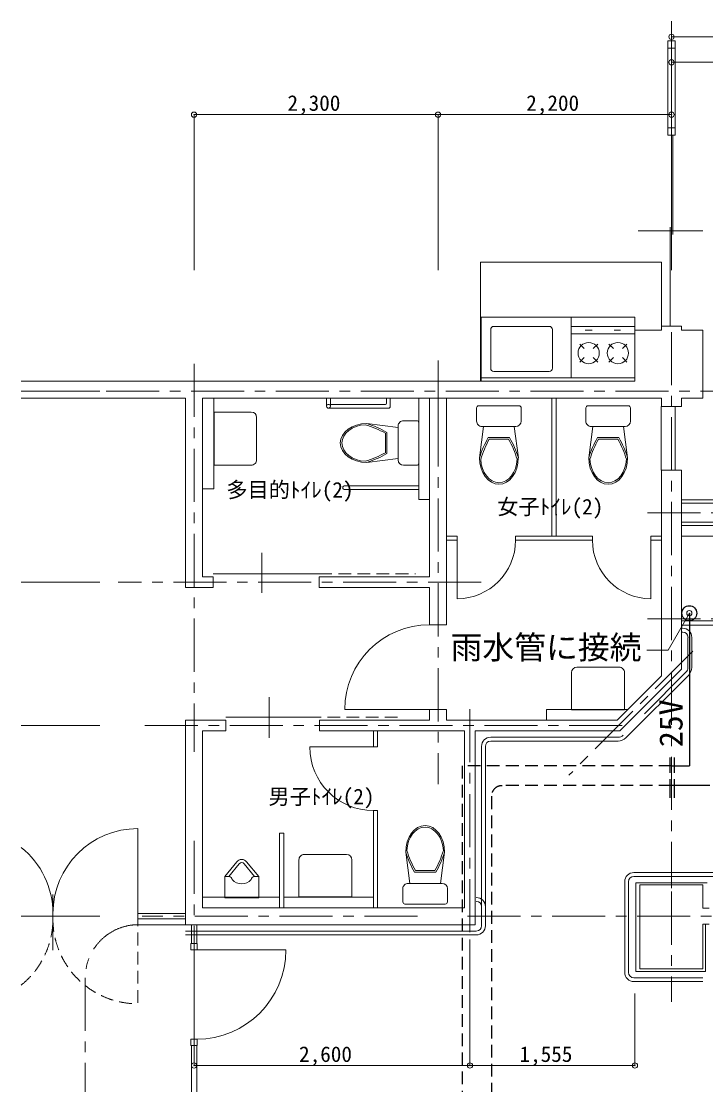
# Model space of a CAD drawing. Units: millimetres, scale not verified. Extents: x -19928 to 19928, y -13899 to 13899.
# Drawn here: x -11073 to -4622, y -8327 to 1688 of the extents above; entities that cross this region are included whole.
import ezdxf
from ezdxf.enums import TextEntityAlignment as Align

# ---------------------------------------------------------------- set-up
doc = ezdxf.new("R2010")
doc.units = ezdxf.units.MM
doc.header["$LTSCALE"] = 100
doc.header["$PDMODE"] = 32
doc.header["$PDSIZE"] = 50
doc.linetypes.add('CHAIN1', pattern=[8, 5, -1, 1, -1])
doc.linetypes.add('DASHED1', pattern=[1.8, 1.2, -0.6])
for name, color, linetype, lineweight in [('0-0_躯体', 4, 'Continuous', 9), ('0-5_冷媒', 2, 'Continuous', 25), ('0-6_ﾄﾞﾚﾝ', 2, 'Continuous', 25), ('0-9_引出線', 3, 'Continuous', 9), ('0-C_部品', 3, 'Continuous', 25)]:
    doc.layers.add(name, color=color, linetype=linetype, lineweight=lineweight)
doc.styles.add('ＭＳ ゴシック', font='')
doc.styles.get('ＭＳ ゴシック').set_extended_font_data('MS Gothic')

msp = doc.modelspace()

# ---------------------------------------------------------------- linework, layer by layer
at = {"layer": '0-0_躯体'}
for p, q in [((-4944.2, 817.4), (-4944.2, 1688.1)), ((-4979.2, 1435.3), (-4979.2, 1505.3)), ((-4979.2, 1505.3), (-4909.2, 1505.3)), ((-4944.2, 1541.8), (8705.8, 1541.8)), ((-4909.2, 1505.3), (-4909.2, 1435.3)), ((-4979.2, 1435.3), (-4979.2, 685.3)), ((-4909.2, 1435.3), (-4979.2, 1435.3)), ((-4944.2, 1435.3), (-4944.2, 685.3)), ((-4909.2, 1435.3), (-4909.2, 685.3)), ((-4944.2, 1326.8), (-4944.2, 431.4)), ((-9444.2, 808.6), (-9444.2, -655.5)), ((-7144.2, 808.6), (-9444.2, 808.6)), ((-7144.2, 808.6), (-7144.2, -655.5)), ((-4944.2, 808.6), (-7144.2, 808.6)), ((-4944.2, 808.6), (-4944.2, -655.5)), ((-4979.2, 615.3), (-4979.2, 685.3)), ((-4979.2, 685.3), (-4909.2, 685.3)), ((-4909.2, 615.3), (-4979.2, 615.3)), ((-4932.2, 615.3), (-4932.2, -319.7)), ((-4909.2, 685.3), (-4909.2, 615.3)), ((-5259.4, -284.7), (-4649.2, -284.7)), ((-4956.2, -249.7), (-4956.2, -1184.7)), ((-5289.2, -1099.7), (-6739.2, -1099.7)), ((-6739.2, -1099.7), (-6739.2, -1699.7)), ((-5889.2, -1099.7), (-5889.2, -1669.7)), ((-5289.2, -1099.7), (-5289.2, -1699.7)), ((-6618.2, -1185.4), (-6096.5, -1185.4)), ((-5289.2, -1185.4), (-5889.2, -1185.4)), ((-5039.2, -1184.7), (-5039.2, -1219.7)), ((-4849.2, -1184.7), (-5039.2, -1184.7)), ((-4849.2, -1184.7), (-4849.2, -1219.7)), ((-6648.2, -1215.4), (-6648.2, -1579.9)), ((-6066.5, -1215.4), (-6066.5, -1579.9)), ((-5289.2, -1256.2), (-5889.2, -1256.2)), ((-5759.3, -1221.4), (-5693.4, -1221.4)), ((-5483.6, -1221.4), (-5423.7, -1221.4)), ((-5289.2, -1699.7), (-5289.2, -1219.7)), ((-5289.2, -1219.7), (-5039.2, -1219.7)), ((-4849.2, -1219.7), (-4649.2, -1219.7)), ((-4649.2, -1219.7), (-4649.2, -1859.7)), ((-5767.2, -1394.5), (-5809.7, -1352.1)), ((-5682.4, -1394.5), (-5640, -1352.1)), ((-5534.6, -1352.1), (-5492.1, -1394.5)), ((-5407.3, -1394.5), (-5364.8, -1352.1)), ((-5809.7, -1521.8), (-5767.2, -1479.4)), ((-5640, -1521.8), (-5682.4, -1479.4)), ((-5534.6, -1521.8), (-5492.1, -1479.4)), ((-5407.3, -1479.4), (-5364.8, -1521.8)), ((-11072.5, -1699.7), (-5289.2, -1699.7)), ((-5289.2, -1669.7), (-6739.2, -1669.7)), ((-5289.2, -1699.7), (-6739.2, -1699.7)), ((-6096.5, -1609.9), (-6618.2, -1609.9)), ((-11072.5, -1794.7), (-10333.3, -1794.7)), ((-11072.5, -1859.7), (-9524.2, -1859.7)), ((-9524.2, -1859.7), (-9524.2, -3644.7)), ((-7144.2, -1859.7), (-9364.2, -1859.7)), ((-9364.2, -1859.7), (-9364.2, -3544.7)), ((-8195, -1859.7), (-8195, -1936.2)), ((-8159, -1859.7), (-8159, -1937.7)), ((-8094.8, -1859.7), (-7394.9, -1859.7)), ((-7631, -1909.7), (-7631, -1859.7)), ((-7595, -1859.7), (-7595, -1937.7)), ((-7324.2, -1859.7), (-7324.2, -2814.4)), ((-7224.2, -1859.7), (-7224.2, -3544.7)), ((-5039.2, -1859.7), (-7144.2, -1859.7)), ((-7064.2, -1859.7), (-7064.2, -3994.7)), ((-6071.7, -1859.7), (-6071.7, -3159.7)), ((-6031.7, -1859.7), (-6031.7, -3159.7)), ((-5039.2, -1859.7), (-5039.2, -1939.2)), ((-4849.2, -1859.7), (-4849.2, -1939.2)), ((-4849.2, -1859.7), (-4649.2, -1859.7)), ((-9254.6, -2492), (-9254.6, -1992)), ((-8904.6, -1992), (-9254.6, -1992)), ((-8177.2, -1955.7), (-7613, -1955.7)), ((-7641, -1919.7), (-8158.4, -1919.7)), ((-6780.8, -2077.5), (-6780.8, -1952.5)), ((-6380.8, -1932.6), (-6760.8, -1932.6)), ((-6360.8, -2077.5), (-6360.8, -1952.5)), ((-5751.2, -2077.5), (-5751.2, -1952.5)), ((-5351.2, -1932.6), (-5731.2, -1932.6)), ((-5331.2, -2077.5), (-5331.2, -1952.5)), ((-5040.2, -1939.2), (-5040.2, -2539.2)), ((-4849.2, -1939.2), (-5040.2, -1939.2)), ((-4909.9, -1939.2), (-4909.9, -2539.2)), ((-8854.6, -2042), (-8854.6, -2442)), ((-7520.6, -2138.4), (-7815.6, -2100.4)), ((-7470.6, -2073.4), (-7345.6, -2073.4)), ((-7325.6, -2473.4), (-7325.6, -2093.4)), ((-7640.6, -2192.1), (-7640.6, -2374.7)), ((-7625.6, -2183.4), (-7625.6, -2383.4)), ((-7520.6, -2123.4), (-7520.6, -2443.4)), ((-6715.8, -2127.5), (-6753.8, -2422.6)), ((-6730.8, -2127.5), (-6410.8, -2127.5)), ((-6425.8, -2127.5), (-6387.8, -2422.6)), ((-5686.2, -2127.5), (-5724.2, -2422.6)), ((-5701.2, -2127.5), (-5381.2, -2127.5)), ((-5396.2, -2127.5), (-5358.2, -2422.6)), ((-6670.8, -2232.5), (-6470.8, -2232.5)), ((-6662.1, -2247.5), (-6479.5, -2247.5)), ((-5641.2, -2232.5), (-5441.2, -2232.5)), ((-5632.5, -2247.5), (-5449.9, -2247.5)), ((-8904.6, -2492), (-9254.6, -2492)), ((-7520.6, -2428.4), (-7815.6, -2466.4)), ((-7470.6, -2493.4), (-7345.6, -2493.4)), ((-4849.2, -2539.2), (-5040.2, -2539.2)), ((-5039.2, -2539.2), (-5039.2, -3375)), ((-4849.2, -2539.2), (-4849.2, -3375)), ((-7323.7, -2686.2), (-8023.7, -2686.2)), ((-7323.7, -2722.2), (-8023.7, -2722.2)), ((-7223.1, -2814.4), (-7324.2, -2814.4)), ((-4849.2, -2819.7), (-3864.2, -2819.7)), ((-4849.2, -2849.7), (-3834.2, -2849.7)), ((-4849.2, -3029.7), (-3204.2, -3029.7)), ((-4849.2, -3059.7), (-3229.2, -3059.7)), ((-6964.2, -3159.7), (-7064.2, -3159.7)), ((-6964.2, -3199.7), (-7064.2, -3199.7)), ((-6964.2, -3159.7), (-6964.2, -3749.7)), ((-5689.2, -3159.7), (-6414.2, -3159.7)), ((-6414.2, -3159.7), (-6414.2, -3199.7)), ((-5689.2, -3199.7), (-6414.2, -3199.7)), ((-5689.2, -3159.7), (-5689.2, -3199.7)), ((-5039.2, -3159.7), (-5139.2, -3159.7)), ((-5139.2, -3159.7), (-5139.2, -3749.7)), ((-5039.2, -3199.7), (-5139.2, -3199.7)), ((-4849.2, -3159.7), (-3916.3, -3159.7)), ((-8805.4, -3317.3), (-8805.4, -3693.7)), ((-5039.2, -3375), (-5039.2, -4476.1)), ((-4849.2, -3375), (-4849.2, -4413.4)), ((-11072.5, -3594.7), (-10333.3, -3594.7)), ((-9364.2, -3544.7), (-9264.2, -3544.7)), ((-8264.2, -3514.7), (-9264.2, -3514.7)), ((-9264.2, -3544.7), (-9264.2, -3644.7)), ((-8264.2, -3544.7), (-7224.2, -3544.7)), ((-8264.2, -3544.7), (-8264.2, -3644.7)), ((-9524.2, -3644.7), (-9264.2, -3644.7)), ((-8264.2, -3644.7), (-7224.2, -3644.7)), ((-7224.2, -3644.7), (-7224.2, -3994.7)), ((-7064.2, -3994.7), (-7224.2, -3994.7)), ((-4849.2, -3959.7), (-4424.2, -3959.7)), ((-4849.2, -3999.7), (-4424.2, -3999.7)), ((-4838.6, -4027.6), (-4849.5, -4027.6)), ((-4838.6, -4063.6), (-4849.5, -4063.6)), ((-4789.2, -4397.6), (-4789.2, -4113.6)), ((-4753.2, -4397.6), (-4753.2, -4113.6)), ((-5837, -4395), (-5437, -4395)), ((-5887, -4445), (-5887, -4795)), ((-5039.2, -4476.1), (-5457.9, -4894.7)), ((-4849.2, -4413.4), (-5430.6, -4994.7)), ((-5387, -4445), (-5387, -4795)), ((-4782.5, -4468.3), (-5375.6, -5061.3)), ((-5199.3, -4834.1), (-4808, -4442.8)), ((-8736.6, -4675.9), (-8736.6, -5061.5)), ((-7064.2, -4794.7), (-8024.2, -4794.7)), ((-7224.2, -4794.7), (-7224.2, -4894.7)), ((-7064.2, -4794.7), (-7064.2, -4894.7)), ((-5386.9, -4795), (-5887, -4795)), ((-9144.2, -4894.7), (-9524.2, -4894.7)), ((-9524.2, -6819.7), (-9524.2, -4894.7)), ((-8261.6, -4864.7), (-9144.2, -4864.7)), ((-9144.2, -4994.7), (-9144.2, -4894.7)), ((-8261.6, -4994.3), (-8261.6, -4894.3)), ((-7224.2, -4894.7), (-8261.6, -4894.7)), ((-5457.9, -4894.7), (-7064.2, -4894.7)), ((-11072.5, -4944.7), (-10333.3, -4944.7)), ((-9144.2, -4994.7), (-9364.2, -4994.7)), ((-9364.2, -6659.7), (-9364.2, -4994.7)), ((-6894.2, -4994.7), (-8261.6, -4994.7)), ((-7753.6, -4994.7), (-7753.6, -5145.1)), ((-6894.2, -6659.7), (-6894.2, -4994.7)), ((-5430.6, -4994.7), (-6794.2, -4994.7)), ((-6794.2, -6819.7), (-6794.2, -4994.7)), ((-5446.2, -5054.7), (-6648.2, -5054.7)), ((-5446.2, -5090.7), (-6648.2, -5090.7)), ((-6734.2, -6829.7), (-6734.2, -5140.7)), ((-6698.2, -5140.7), (-6698.2, -6829.7)), ((-7753.6, -5745.1), (-7753.6, -6659.7)), ((-7753.6, -5745.1), (-7713.6, -5745.1)), ((-7713.6, -5745.1), (-7713.6, -6659.7)), ((-9974.2, -6764.7), (-9974.2, -5914.7)), ((-8639.1, -6659.7), (-8639.1, -5958.1)), ((-8599.1, -5958.1), (-8639.1, -5958.1)), ((-8599.1, -6659.7), (-8599.1, -5958.1)), ((-8455.8, -6208.7), (-8455.8, -6558.7)), ((-8005.8, -6158.7), (-8405.8, -6158.7)), ((-7955.8, -6208.7), (-7955.8, -6558.7)), ((-7411.1, -6430.3), (-7449.1, -6135.3)), ((-7121.1, -6430.3), (-7083.1, -6135.3)), ((-9154.8, -6365.5), (-9041.1, -6227.4)), ((-9115.9, -6365.5), (-9017.9, -6246.4)), ((-8873.6, -6365.5), (-8971.6, -6246.4)), ((-8834.8, -6365.5), (-8948.4, -6227.4)), ((-9154.8, -6365.5), (-9114.8, -6365.5)), ((-9154.8, -6565.5), (-9154.8, -6365.5)), ((-8834.8, -6365.5), (-8874.8, -6365.5)), ((-7366.1, -6325.3), (-7166.1, -6325.3)), ((-7357.4, -6310.3), (-7174.8, -6310.3)), ((-4050.7, -6328.7), (-5299.2, -6328.7)), ((-4050.7, -6364.7), (-5299.2, -6364.7)), ((-7476.1, -6480.3), (-7476.1, -6605.3)), ((-7426.1, -6430.3), (-7106.1, -6430.3)), ((-7056.1, -6480.3), (-7056.1, -6605.3)), ((-6734.2, -6829.7), (-6734.2, -6414.7)), ((-5385.2, -6414.7), (-5385.2, -7269.7)), ((-5349.2, -7269.7), (-5349.2, -6414.7)), ((-5244.2, -6444.7), (-4649.2, -6444.7)), ((-5244.2, -6444.7), (-5244.2, -7234.7)), ((-4649.2, -6444.7), (-4649.2, -6664.7)), ((-10774.2, -6535.9), (-10774.2, -7059.7)), ((-8639.1, -6559.7), (-9364.2, -6559.7)), ((-7753.6, -6559.7), (-8599.1, -6559.7)), ((-8455.8, -6558.7), (-7955.8, -6558.7)), ((-9364.2, -6659.7), (-6894.2, -6659.7)), ((-7076.1, -6625.3), (-7456.1, -6625.3)), ((-4590.5, -6664.7), (-4649.2, -6664.7)), ((-11072.5, -6739.7), (-10333.3, -6739.7)), ((-9524.2, -6714.7), (-9974.2, -6714.7)), ((-9524.2, -6764.7), (-9974.2, -6764.7)), ((-9524.2, -6819.7), (-6794.2, -6819.7)), ((-9524.2, -6879.7), (-6784.2, -6879.7)), ((-9469.2, -6819.7), (-9469.2, -6997.8)), ((-9419.2, -6819.7), (-9419.2, -6997.8)), ((-4590.5, -6814.7), (-4649.2, -6814.7)), ((-4649.2, -6814.7), (-4649.2, -7234.7)), ((-4624.2, -6814.7), (-4624.2, -7259.7)), ((-9524.2, -6915.7), (-6784.2, -6915.7)), ((-9414.2, -6997.8), (-9474.2, -6997.8)), ((-9474.2, -6997.8), (-9474.2, -7057.8)), ((-9444.2, -8145.9), (-9444.2, -6957.6)), ((-9414.2, -7057.8), (-9414.2, -6997.8)), ((-6844.2, -8145.9), (-6844.2, -6957.6)), ((-9474.2, -7057.8), (-9414.2, -7057.8)), ((-9414.2, -7057.8), (-8579.2, -7057.8)), ((-5279.2, -7259.7), (-4624.2, -7259.7)), ((-5244.2, -7234.7), (-4649.2, -7234.7)), ((-5299.2, -7319.7), (-4649.2, -7319.7)), ((-5299.2, -7354.7), (-4649.2, -7354.7)), ((-5289.2, -8145.9), (-5289.2, -7468.1)), ((-9414.2, -7897.8), (-9474.2, -7897.8)), ((-9474.2, -7897.8), (-9474.2, -7957.8)), ((-9414.2, -7957.8), (-9414.2, -7897.8)), ((-9474.2, -7957.8), (-9414.2, -7957.8)), ((-9469.2, -7957.8), (-9469.2, -8797.8)), ((-9419.2, -7957.8), (-9419.2, -8797.8)), ((-9444.2, -8145.9), (-6844.2, -8145.9)), ((-6844.2, -8145.9), (-5289.2, -8145.9))]:
    msp.add_line(p, q, dxfattribs=at)
at = {"layer": '0-0_躯体', "linetype": 'CHAIN1'}
for p, q in [((-4944.2, -1238.9), (-4944.2, -6475.7)), ((-9444.2, -1537.4), (-9444.2, -5190.8)), ((-7144.2, -1506.1), (-7144.2, -1984.4)), ((-11072.5, -1794.7), (-4141.7, -1794.7)), ((-7144.2, -1984.4), (-7144.2, -2004.7)), ((-7144.2, -2004.7), (-7144.2, -5494.9)), ((-5169.5, -2939.7), (-1557.1, -2939.7)), ((-6739, -3594.7), (-10159.9, -3594.7)), ((-5169.5, -3939.7), (8911.6, -3939.7)), ((-4743.7, -4244.2), (-5911.6, -5412.1)), ((-6844.2, -4790.2), (-6844.2, -7547.5)), ((-5408, -4944.7), (-9931.7, -4944.7)), ((-9444.2, -6029), (-9444.2, -7414.7)), ((-4944.2, -6508.1), (-4944.2, -7547.5)), ((-7337.7, -6739.7), (-9931.7, -6739.7)), ((12031.7, -6739.7), (-6896.2, -6739.7)), ((-9969.2, -6819.7), (-9524.2, -6819.7)), ((-10469.2, -7319.7), (-10469.2, -11027.8))]:
    msp.add_line(p, q, dxfattribs=at)
at = {"layer": '0-0_躯体', "linetype": 'DASHED1'}
for p, q in [((-8264.2, -3514.7), (-7358.1, -3514.7)), ((-7526.5, -4864.7), (-8261.6, -4864.7)), ((-9974.2, -6714.7), (-9974.2, -7564.7))]:
    msp.add_line(p, q, dxfattribs=at)
at = {"layer": '0-0_躯体'}
for points in [[(-4944.2, 1302), (-3744.2, 1302), (8705.8, 1302)], [(-5039.2, -1184.7), (-5039.2, -579.7), (-6744.2, -579.7), (-6744.2, -1699.7)], [(-9258.7, -1859.7), (-9258.7, -2714.8), (-9367.6, -2714.8)], [(-5357.9, -4794.7), (-6123.9, -4794.7), (-6123.9, -4897)], [(-7713.6, -4994.7), (-7713.6, -5145.1), (-8353.6, -5145.1)], [(-9154.8, -6565.5), (-8834.8, -6565.5), (-8834.8, -6365.5)], [(-4609.2, -6424.7), (-5279.2, -6424.7), (-5279.2, -7259.7)]]:
    msp.add_lwpolyline(points, dxfattribs=at)
for centre, radius in [((-5724.8, -1437), 100), ((-5449.7, -1437), 100), ((-8177.1, -1937.7), 18)]:
    msp.add_circle(centre, radius, dxfattribs=at)
for centre, radius, start, end in [((-6618.2, -1215.4), 30, 90, 180), ((-6096.5, -1215.4), 30, 0, 90), ((-6618.2, -1579.9), 30, 180, 270), ((-6096.5, -1579.9), 30, 270, 0), ((-8904.6, -2042), 50, 0, 89.99994), ((-7641, -1909.7), 10, 270, 0), ((-7613, -1937.7), 18, 270, 0), ((-6760.8, -1952.5), 20, 90.00018, 179.99982), ((-6380.8, -1952.5), 20, 0, 90.00018), ((-5731.2, -1952.5), 20, 90.00018, 179.99982), ((-5351.2, -1952.5), 20, 0, 90.00018), ((-8088.9, -2985), 925.9, 59.9734, 72.83113), ((-7470.6, -2123.4), 50, 89.99983, 180.00002), ((-7345.6, -2093.4), 20, 0, 89.99963), ((-6730.8, -2077.5), 50, 179.99983, 270.00002), ((-6410.8, -2077.5), 50, 270, 359.99994), ((-5701.2, -2077.5), 50, 179.99983, 270.00002), ((-5381.2, -2077.5), 50, 270, 359.99994), ((-8088.9, -2985), 910.9, 60.51657, 73.48833), ((-5869.2, -2695.9), 925.9, 149.9734, 162.83113), ((-5869.2, -2695.9), 910.9, 150.51657, 163.48833), ((-7272.4, -2695.9), 910.9, 16.51195, 29.48341), ((-7272.4, -2695.9), 925.9, 17.16924, 30.02635), ((-4839.6, -2695.9), 925.9, 149.9734, 162.83113), ((-4839.6, -2695.9), 910.9, 150.51657, 163.48833), ((-6242.9, -2695.9), 910.9, 16.51195, 29.48341), ((-6242.9, -2695.9), 925.9, 17.16924, 30.02635), ((-8088.9, -1581.7), 910.9, 286.51195, 299.48341), ((-8088.9, -1581.7), 925.9, 287.16924, 300.02635), ((-8904.6, -2442), 50, 270, 0.00018), ((-7470.6, -2443.4), 50, 180.00005, 269.99998), ((-7345.6, -2473.4), 20, 270, 0.00018), ((-8023.7, -2704.2), 18, 90, 270), ((-6964.2, -3199.7), 550, 270, 0), ((-5139.2, -3199.7), 550, 180, 270), ((-7224.2, -4794.7), 800, 90, 180), ((-4838.6, -4113.6), 86, 0, 90), ((-4838.6, -4113.6), 50, 0, 90), ((-5837, -4445), 50, 90.00005, 179.99998), ((-5437, -4445), 50, 0, 90.00018), ((-4853.2, -4397.6), 64, 315, 0), ((-4853.2, -4397.6), 100, 315, 0), ((-6648.2, -5140.7), 86, 90, 180), ((-6648.2, -5140.7), 50, 90, 180), ((-5446.2, -4990.7), 64, 270, 315), ((-5446.2, -4990.7), 100, 270, 315), ((-7753.6, -5145.1), 600, 180, 270), ((-9974.2, -6714.7), 800, 90, 180), ((-11574.2, -6714.7), 800, 0, 51.16185), ((-8994.8, -6265.5), 60, 39.45245, 140.54744), ((-8405.8, -6208.7), 50, 89.99994, 180.00012), ((-8005.8, -6208.7), 50, 0, 89.99994), ((-6564.4, -5862), 925.9, 197.16882, 210.02655), ((-6564.4, -5862), 910.9, 196.51166, 209.48341), ((-7967.7, -5862), 910.9, 330.51656, 343.48802), ((-7967.7, -5862), 925.9, 329.97363, 342.83075), ((-8994.8, -6265.5), 30, 39.45245, 140.54744), ((-9114.8, -6395.5), 30, 0, 92.18921), ((-8994.9, -6313.9), 121.6, 222.15094, 317.84911), ((-8874.8, -6395.5), 30, 89.99994, 180.00012), ((-5299.2, -6414.7), 86, 90, 180), ((-5299.2, -6414.7), 50, 90, 180), ((-7426.1, -6480.3), 50, 89.99994, 180.00012), ((-7106.1, -6480.3), 50, 0, 89.99994), ((-7456.1, -6605.3), 20, 180.00015, 269.99979), ((-7076.1, -6605.3), 20, 270, 0.00018), ((-6784.2, -6649.7), 86, 0, 90), ((-6784.2, -6649.7), 50, 0, 90), ((-6784.2, -6829.7), 86, 270, 0), ((-6784.2, -6829.7), 50, 270, 0), ((-9419.2, -7057.8), 840, 270, 0), ((-5299.2, -7269.7), 86, 180, 270), ((-5299.2, -7269.7), 50, 180, 270)]:
    msp.add_arc(centre, radius, start, end, dxfattribs=at)
at = {"layer": '0-0_躯体', "linetype": 'DASHED1'}
for centre, start, end in [((-11574.2, -6764.7), 308.83813, 359.99998), ((-9974.2, -6764.7), 180, 270)]:
    msp.add_arc(centre, 800, start, end, dxfattribs=at)
at = {"layer": '0-0_躯体', "linetype": 'CHAIN1'}
msp.add_arc((-9969.2, -7319.7), 500, 90, 180, dxfattribs=at)
at = {"layer": '0-0_躯体'}
for centre, major_axis, start_param, end_param in [((-7815.6, -2283.4), (250, 0), 1.5707995, 4.7123892), ((-7815.6, -2283.4), (235, 0), 1.6322397, 4.6509493), ((-6570.8, -2422.6), (0, 250), 1.5707995, 4.7123892), ((-6570.8, -2422.6), (0, 235), 1.6322397, 4.6509493), ((-5541.2, -2422.6), (0, 250), 1.5707995, 4.7123892), ((-5541.2, -2422.6), (0, 235), 1.6322397, 4.6509493), ((-7266.1, -6135.3), (0, -250), 1.5707953, 4.712385), ((-7266.1, -6135.3), (0, -235), 1.6322355, 4.6509451)]:
    msp.add_ellipse(centre, major_axis=major_axis, ratio=0.7319, start_param=start_param, end_param=end_param, dxfattribs=at)
for p in [(-4944.2, 1541.8), (-4944.2, 1302), (-9444.2, 808.6), (-7144.2, 808.6), (-4944.2, 808.6), (-9444.2, -8145.9), (-6844.2, -8145.9), (-5289.2, -8145.9)]:
    msp.add_point(p, dxfattribs=at)
at = {"layer": '0-5_冷媒'}
for p, q in [((-4960.3, -5244.3), (-4960.3, -5388.1)), ((-4918.8, -5244.3), (-4918.8, -5388.1)), ((-4960.3, -5449.5), (-4960.3, -5625)), ((-4918.8, -5449.5), (-4918.8, -5625)), ((-4582, -5510.4), (-4944.2, -5510.4))]:
    msp.add_line(p, q, dxfattribs=at)
msp.add_circle((-4776.2, -3886.1), 70.3, dxfattribs=at)
at = {"layer": '0-6_ﾄﾞﾚﾝ'}
for p in [(-4776.2, -3886.1), (-4944.2, -5322.9)]:
    msp.add_line(p, (-4776.2, -5322.9), dxfattribs=at)
at = {"layer": '0-9_引出線', "color": 7, "lineweight": 18}
for p, q in [((-4776.2, -3886.1), (-4976.8, -4233.5)), ((-4976.8, -4233.5), (-5176.8, -4233.5))]:
    msp.add_line(p, q, dxfattribs=at)
at = {"layer": '0-9_引出線', "color": 7}
msp.add_point((-4776.2, -3886.1), dxfattribs=at)
at = {"layer": '0-C_部品', "linetype": 'DASHED1'}
for p, q in [((-6916.3, -5322.9), (-6916.3, -9459.2)), ((-4944.2, -5322.9), (-6916.3, -5322.9)), ((-4944.2, -5510.4), (-6541.7, -5510.4)), ((-6641.7, -5610.4), (-6641.7, -9459.2))]:
    msp.add_line(p, q, dxfattribs=at)
msp.add_arc((-6541.7, -5610.4), 100, 90, 179.99945, dxfattribs=at)

# ---------------------------------------------------------------- texts
at = {"layer": '0-0_躯体', "style": 'ＭＳ ゴシック'}
for s, p in [('2,300', (-8563.5, 800.9)), ('2,200', (-6313.5, 800.9)), ('多目的ﾄｲﾚ(2)', (-9139.8, -2841.5)), ('女子ﾄｲﾚ(2)', (-6586.4, -3000.5)), ('男子ﾄｲﾚ(2)', (-8742.9, -5729.7)), ('2,600', (-8454.4, -8156)), ('1,555', (-6376.9, -8156))]:
    msp.add_text(s, height=146.6, dxfattribs=at).set_placement(p, align=Align.BOTTOM_LEFT)
at = {"layer": '0-9_引出線', "style": 'ＭＳ ゴシック'}
msp.add_text('雨水管に接続', height=219.9, dxfattribs=at).set_placement((-7026.8, -4383.5), align=Align.BOTTOM_LEFT)
at = {"layer": '0-C_部品', "style": 'ＭＳ ゴシック'}
msp.add_text('25V', height=219.9, rotation=90, dxfattribs=at).set_placement((-4774, -5147.2), align=Align.BOTTOM_LEFT)

doc.saveas('drawing.dxf')
